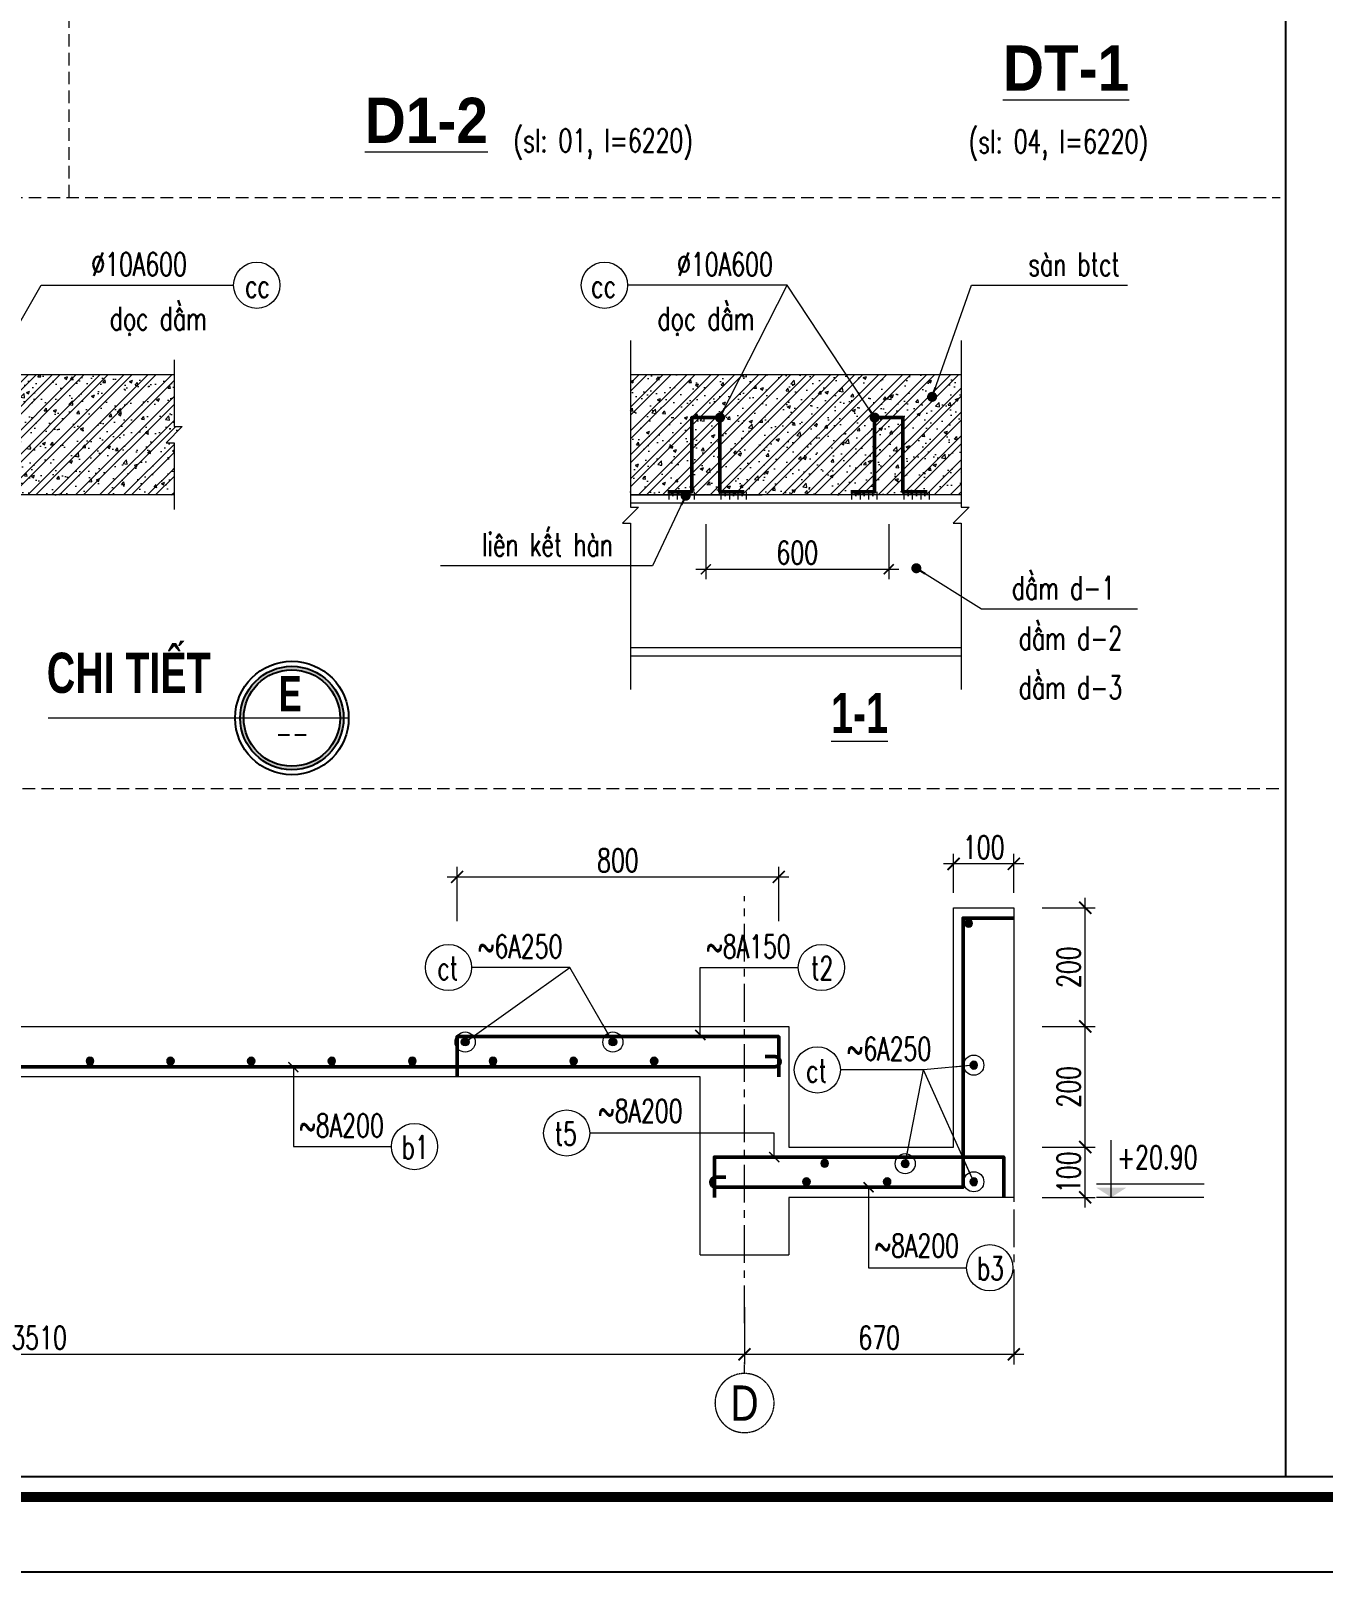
# Model space of a CAD drawing. Header units: millimetres. Extents: x 61738 to 439738, y 60858 to 151243.
# Drawn here: x 295808 to 308668, y 84100 to 99435 of the extents above; entities that cross this region are included whole.
import ezdxf
from ezdxf.enums import TextEntityAlignment as Align

# ---------------------------------------------------------------- set-up
doc = ezdxf.new("R2010")
doc.units = ezdxf.units.MM
doc.linetypes.add('CENTER', pattern=[2, 1.25, -0.25, 0.25, -0.25])
doc.linetypes.add('HIDDEN', pattern=[0.375, 0.25, -0.125])
for name, color, linetype, lineweight in [('1-THEP1', 1, 'Continuous', 50), ('10-TEXT', 4, 'Continuous', 15), ('3-THAY', 7, 'Continuous', 18), ('5-DUT', 2, 'HIDDEN', 15), ('6-TRUC', 8, 'CENTER', 9), ('7-HATCH', 8, 'Continuous', 13), ('8-DIM', 8, 'Continuous', 15), ('9-SO HIEU', 8, 'Continuous', 15), ('TEXT', 7, 'Continuous', 25)]:
    doc.layers.add(name, color=color, linetype=linetype, lineweight=lineweight)
for name, color, linetype in [('DIM', 3, 'Continuous'), ('Khungbo', 32, 'Continuous'), ('KICHTHUOC', 8, 'Continuous'), ('MANH', 8, 'Continuous'), ('TEXT-Ghi chu', 7, 'Continuous')]:
    doc.layers.add(name, color=color, linetype=linetype)
doc.styles.add('A3 - Text 2.3', font='Vnsimli.shx', dxfattribs={"width": 0.7, "height": 230})
doc.styles.add('A3 - Text 3.5', font='VnArialH.TTF', dxfattribs={"width": 0.8, "height": 350})
doc.styles.add('A3 - Text 4.5', font='VnArialH-Bold.TTF', dxfattribs={"width": 0.9, "height": 450})
doc.styles.add('A3-Text 2.3', font='vnsimli.shx', dxfattribs={"width": 0.7, "height": 230, "bigfont": 'vn.shx'})
doc.styles.add('S1', font='vnsimli.shx', dxfattribs={"width": 0.75})
doc.styles.add('T3', font='VnArialH-Bold.TTF', dxfattribs={"width": 0.9})
doc.dimstyles.new('A3-1-100', dxfattribs={"dimtxt": 200, "dimasz": 120, "dimexe": 100, "dimexo": 0, "dimgap": 50, "dimtad": 1, "dimdec": 0, "dimdsep": 49, "dimtxsty": 'A3-Text 2.3', "dimblk": 'ARCHTICK', "dimcen": 10, "dimdle": 100, "dimclrd": 8, "dimclre": 8, "dimclrt": 2, "dimadec": 0, "dimazin": 2, "dimtfac": 1, "dimtdec": 0, "dimtix": 1, "dimtmove": 1, "dimatfit": 3, "dimldrblk": 'DOT', "dimfxl": 1, "dimtolj": 1, "dimtzin": 0, "dimlwd": -1, "dimlwe": -1, "dimarcsym": 0})
doc.dimstyles.new('A3-1-100x10', dxfattribs={"dimtxt": 230, "dimasz": 100, "dimexe": 80, "dimexo": 0, "dimgap": 50, "dimtad": 1, "dimdec": 0, "dimlfac": 0.1, "dimdsep": 49, "dimtxsty": 'A3-Text 2.3', "dimblk": 'ARCHTICK', "dimcen": 10, "dimdle": 80, "dimclrd": 8, "dimclre": 8, "dimclrt": 2, "dimadec": 0, "dimazin": 2, "dimtfac": 1, "dimtdec": 0, "dimtix": 1, "dimtmove": 1, "dimatfit": 3, "dimldrblk": 'DOT', "dimfxl": 1, "dimtolj": 1, "dimtzin": 0, "dimlwd": -1, "dimlwe": -1, "dimarcsym": 0})
doc.dimstyles.new('A3-1-100x2', dxfattribs={"dimtxt": 200, "dimasz": 120, "dimexe": 100, "dimexo": 0, "dimgap": 50, "dimtad": 1, "dimdec": 0, "dimlfac": 0.5, "dimdsep": 49, "dimtxsty": 'A3-Text 2.3', "dimblk": 'ARCHTICK', "dimcen": 10, "dimdle": 100, "dimclrd": 8, "dimclre": 8, "dimclrt": 2, "dimadec": 0, "dimazin": 2, "dimtfac": 1, "dimtdec": 0, "dimtix": 1, "dimtmove": 1, "dimatfit": 3, "dimldrblk": 'DOT', "dimfxl": 1, "dimtolj": 1, "dimtzin": 0, "dimlwd": -1, "dimlwe": -1, "dimarcsym": 0})
doc.dimstyles.new('A3-1-100x4', dxfattribs={"dimtxt": 200, "dimasz": 120, "dimexe": 100, "dimexo": 0, "dimgap": 50, "dimtad": 1, "dimdec": 0, "dimlfac": 0.25, "dimdsep": 49, "dimtxsty": 'A3-Text 2.3', "dimblk": 'ARCHTICK', "dimcen": 10, "dimdle": 100, "dimclrd": 8, "dimclre": 8, "dimclrt": 2, "dimadec": 0, "dimazin": 2, "dimtfac": 1, "dimtdec": 0, "dimtix": 1, "dimtmove": 1, "dimatfit": 3, "dimldrblk": 'DOT', "dimfxl": 1, "dimtolj": 1, "dimtzin": 0, "dimlwd": -1, "dimlwe": -1, "dimarcsym": 0})

# ---------------------------------------------------------------- blocks, each defined once
blk = doc.blocks.new('CDS12')
at = {"layer": 'Defpoints'}
blk.add_lwpolyline([(91835, 363353), (49835, 363353), (49835, 393053), (91835, 393053)], close=True, dxfattribs=at)
at = {"layer": 'Khungbo', "color": 1, "const_width": 100}
blk.add_lwpolyline([(91094, 364100), (50996, 364100), (50996, 392312), (91094, 392312)], close=True, dxfattribs=at)
at = {"layer": 'Khungbo', "color": 1}
for points in [[(90894, 364300), (51196, 364300), (51196, 392112), (90894, 392112)], [(90894, 392112), (90894, 364300), (86394, 364300), (86394, 392112)]]:
    blk.add_lwpolyline(points, close=True, dxfattribs=at)
blk = doc.blocks.new('DK THEP')
at = {"layer": '7-HATCH'}
h = blk.add_hatch(color=1, dxfattribs=at)
edge = h.paths.add_edge_path()
edge.add_arc((0, 0), 36.1, 0, 360)
at = {"layer": '7-HATCH', "color": 0}
blk.add_circle((0, 0), 36.1, dxfattribs=at)
blk = doc.blocks.new('_ArchTick')
at = {"color": 0, "linetype": 'ByBlock', "const_width": 0.15}
blk.add_lwpolyline([(-0.5, -0.5), (0.5, 0.5)], dxfattribs=at)
blk = doc.blocks.new('*D187')
at = {"layer": '8-DIM', "color": 8, "ltscale": 300, "transparency": 16777216}
for p, q in [((302910, 86737), (302910, 86167)), ((305590, 86737), (305590, 86167))]:
    blk.add_line(p, q, dxfattribs=at)
at = {"layer": '8-DIM', "color": 8, "linetype": 'ByBlock', "ltscale": 300, "transparency": 16777216}
blk.add_line((305690, 86267), (302810, 86267), dxfattribs=at)
at = {"layer": 'Defpoints', "color": 0, "ltscale": 300, "transparency": 16777216}
for p in [(302910, 86737), (305590, 86737), (302910, 86267)]:
    blk.add_point(p, dxfattribs=at)
at = {"layer": '8-DIM', "color": 8, "ltscale": 300, "transparency": 16777216, "xscale": 120, "yscale": 120, "zscale": 120, "rotation": 180}
blk.add_blockref('_ArchTick', (302910, 86267), dxfattribs=at)
at = {"layer": '8-DIM', "color": 8, "ltscale": 300, "transparency": 16777216, "xscale": 120, "yscale": 120, "zscale": 120}
blk.add_blockref('_ArchTick', (305590, 86267), dxfattribs=at)
at = {"layer": '8-DIM', "color": 2, "ltscale": 300, "transparency": 16777216, "insert": (304250, 86432), "char_height": 230, "attachment_point": 5, "style": 'A3-Text 2.3'}
blk.add_mtext('\\A1;670', dxfattribs=at)
blk = doc.blocks.new('_Dot')
at = {"color": 0, "linetype": 'ByBlock', "lineweight": -2}
blk.add_line((-0.5, 0), (-1, 0), dxfattribs=at)
at = {"color": 0, "linetype": 'ByBlock', "const_width": 0.5}
blk.add_lwpolyline([(-0.25, 0, 1), (0.25, 0, 1)], format="xyb", close=True, dxfattribs=at)
blk = doc.blocks.new('*D188')
at = {"layer": '8-DIM', "color": 8, "ltscale": 300, "transparency": 16777216}
for p, q in [((288870, 86737), (288870, 86167)), ((302910, 86737), (302910, 86167))]:
    blk.add_line(p, q, dxfattribs=at)
at = {"layer": '8-DIM', "color": 8, "linetype": 'ByBlock', "ltscale": 300, "transparency": 16777216}
blk.add_line((303010, 86267), (288770, 86267), dxfattribs=at)
at = {"layer": 'Defpoints', "color": 0, "ltscale": 300, "transparency": 16777216}
for p in [(288870, 86737), (302910, 86737), (288870, 86267)]:
    blk.add_point(p, dxfattribs=at)
at = {"layer": '8-DIM', "color": 8, "ltscale": 300, "transparency": 16777216, "xscale": 120, "yscale": 120, "zscale": 120, "rotation": 180}
blk.add_blockref('_ArchTick', (288870, 86267), dxfattribs=at)
at = {"layer": '8-DIM', "color": 8, "ltscale": 300, "transparency": 16777216, "xscale": 120, "yscale": 120, "zscale": 120}
blk.add_blockref('_ArchTick', (302910, 86267), dxfattribs=at)
at = {"layer": '8-DIM', "color": 2, "ltscale": 300, "transparency": 16777216, "insert": (295890, 86432), "char_height": 230, "attachment_point": 5, "style": 'A3-Text 2.3'}
blk.add_mtext('\\A1;3510', dxfattribs=at)
blk = doc.blocks.new('*D190')
at = {"layer": '8-DIM', "color": 8, "linetype": 'ByBlock', "ltscale": 300, "transparency": 16777216}
blk.add_line((306300, 88229), (306300, 89629), dxfattribs=at)
at = {"layer": '8-DIM', "color": 8, "ltscale": 300, "transparency": 16777216}
for p, q in [((305870, 89529), (306400, 89529)), ((305870, 88329), (306400, 88329))]:
    blk.add_line(p, q, dxfattribs=at)
at = {"layer": 'Defpoints', "color": 0, "ltscale": 300, "transparency": 16777216}
for p in [(305870, 89529), (306300, 89529), (305870, 88329)]:
    blk.add_point(p, dxfattribs=at)
at = {"layer": '8-DIM', "color": 8, "ltscale": 300, "transparency": 16777216, "xscale": 120, "yscale": 120, "zscale": 120}
for p, rotation in [((306300, 89529), 90), ((306300, 88329), 270)]:
    blk.add_blockref('_ArchTick', p, dxfattribs=dict(at, rotation=rotation))
at = {"layer": '8-DIM', "color": 2, "ltscale": 300, "transparency": 16777216, "insert": (306135, 88929), "char_height": 230, "attachment_point": 5, "rotation": 90, "style": 'A3-Text 2.3'}
blk.add_mtext('\\A1;200', dxfattribs=at)
blk = doc.blocks.new('*D191')
at = {"layer": '8-DIM', "color": 8, "linetype": 'ByBlock', "ltscale": 300, "transparency": 16777216}
blk.add_line((306300, 89429), (306300, 90810), dxfattribs=at)
at = {"layer": '8-DIM', "color": 8, "ltscale": 300, "transparency": 16777216}
for p, q in [((305870, 90710), (306400, 90710)), ((305870, 89529), (306400, 89529))]:
    blk.add_line(p, q, dxfattribs=at)
at = {"layer": 'Defpoints', "color": 0, "ltscale": 300, "transparency": 16777216}
for p in [(305870, 90710), (306300, 90710), (305870, 89529)]:
    blk.add_point(p, dxfattribs=at)
at = {"layer": '8-DIM', "color": 8, "ltscale": 300, "transparency": 16777216, "xscale": 120, "yscale": 120, "zscale": 120}
for p, rotation in [((306300, 90710), 90), ((306300, 89529), 270)]:
    blk.add_blockref('_ArchTick', p, dxfattribs=dict(at, rotation=rotation))
at = {"layer": '8-DIM', "color": 2, "ltscale": 300, "transparency": 16777216, "insert": (306135, 90119), "char_height": 230, "attachment_point": 5, "rotation": 90, "style": 'A3-Text 2.3'}
blk.add_mtext('\\A1;200', dxfattribs=at)
blk = doc.blocks.new('Truc X')
at = {"layer": '6-TRUC', "color": 2}
blk.add_line((0, 0), (0, 150), dxfattribs=at)
blk.add_circle((0, -400), 400, dxfattribs=at)
at = {"layer": '6-TRUC', "color": 2, "style": 'A3 - Text 3.5', "width": 0.8}
blk.add_attdef('1', text='', height=500, dxfattribs=at).set_placement((-13, -400), align=Align.MIDDLE_CENTER)
blk = doc.blocks.new('*D196')
at = {"layer": '8-DIM', "color": 8, "ltscale": 300, "transparency": 16777216}
for p, q in [((304990, 90857), (304990, 91247)), ((305590, 90857), (305590, 91247))]:
    blk.add_line(p, q, dxfattribs=at)
at = {"layer": '8-DIM', "color": 8, "linetype": 'ByBlock', "ltscale": 300, "transparency": 16777216}
blk.add_line((305690, 91147), (304890, 91147), dxfattribs=at)
at = {"layer": 'Defpoints', "color": 0, "ltscale": 300, "transparency": 16777216}
for p in [(304990, 91147), (304990, 90857), (305590, 90857)]:
    blk.add_point(p, dxfattribs=at)
at = {"layer": '8-DIM', "color": 8, "ltscale": 300, "transparency": 16777216, "xscale": 120, "yscale": 120, "zscale": 120, "rotation": 180}
blk.add_blockref('_ArchTick', (304990, 91147), dxfattribs=at)
at = {"layer": '8-DIM', "color": 8, "ltscale": 300, "transparency": 16777216, "xscale": 120, "yscale": 120, "zscale": 120}
blk.add_blockref('_ArchTick', (305590, 91147), dxfattribs=at)
at = {"layer": '8-DIM', "color": 2, "ltscale": 300, "transparency": 16777216, "insert": (305290, 91312), "char_height": 230, "attachment_point": 5, "style": 'A3-Text 2.3'}
blk.add_mtext('\\A1;100', dxfattribs=at)
blk = doc.blocks.new('*D264')
at = {"layer": '8-DIM', "color": 8, "ltscale": 300, "transparency": 16777216}
for p, q in [((300050, 90578), (300050, 91117)), ((303250, 90578), (303250, 91117))]:
    blk.add_line(p, q, dxfattribs=at)
at = {"layer": '8-DIM', "color": 8, "linetype": 'ByBlock', "ltscale": 300, "transparency": 16777216}
blk.add_line((299950, 91017), (303350, 91017), dxfattribs=at)
at = {"layer": 'Defpoints', "color": 0, "ltscale": 300, "transparency": 16777216}
for p in [(303250, 91017), (300050, 90578), (303250, 90578)]:
    blk.add_point(p, dxfattribs=at)
at = {"layer": '8-DIM', "color": 8, "ltscale": 300, "transparency": 16777216, "xscale": 120, "yscale": 120, "zscale": 120, "rotation": 180}
blk.add_blockref('_ArchTick', (300050, 91017), dxfattribs=at)
at = {"layer": '8-DIM', "color": 8, "ltscale": 300, "transparency": 16777216, "xscale": 120, "yscale": 120, "zscale": 120}
blk.add_blockref('_ArchTick', (303250, 91017), dxfattribs=at)
at = {"layer": '8-DIM', "color": 2, "ltscale": 300, "transparency": 16777216, "insert": (301650, 91182), "char_height": 230, "attachment_point": 5, "style": 'A3-Text 2.3'}
blk.add_mtext('\\A1;800', dxfattribs=at)
blk = doc.blocks.new('*D277')
at = {"layer": '8-DIM', "color": 8, "ltscale": 500, "transparency": 16777216}
for p, q in [((302525, 94528), (302525, 93978)), ((304345, 94528), (304345, 93978))]:
    blk.add_line(p, q, dxfattribs=at)
at = {"layer": '8-DIM', "color": 8, "linetype": 'ByBlock', "ltscale": 500, "transparency": 16777216}
blk.add_line((302425, 94078), (304445, 94078), dxfattribs=at)
at = {"layer": 'Defpoints', "color": 0, "ltscale": 500, "transparency": 16777216}
for p in [(302525, 94528), (304345, 94528), (304345, 94078)]:
    blk.add_point(p, dxfattribs=at)
at = {"layer": '8-DIM', "color": 8, "ltscale": 500, "transparency": 16777216, "xscale": 100, "yscale": 100, "zscale": 100, "rotation": 180}
blk.add_blockref('_ArchTick', (302525, 94078), dxfattribs=at)
at = {"layer": '8-DIM', "color": 8, "ltscale": 500, "transparency": 16777216, "xscale": 100, "yscale": 100, "zscale": 100}
blk.add_blockref('_ArchTick', (304345, 94078), dxfattribs=at)
at = {"layer": '8-DIM', "color": 2, "ltscale": 500, "transparency": 16777216, "insert": (303435, 94243), "char_height": 230, "attachment_point": 5, "style": 'A3-Text 2.3'}
blk.add_mtext('\\A1;600', dxfattribs=at)
blk = doc.blocks.new('*D828')
at = {"layer": '8-DIM', "color": 8, "ltscale": 400, "transparency": 16777216}
for p, q in [((305870, 88329), (306400, 88329)), ((305870, 87829), (306400, 87829))]:
    blk.add_line(p, q, dxfattribs=at)
at = {"layer": '8-DIM', "color": 8, "linetype": 'ByBlock', "ltscale": 400, "transparency": 16777216}
blk.add_line((306300, 87729), (306300, 88429), dxfattribs=at)
at = {"layer": 'Defpoints', "color": 0, "ltscale": 400, "transparency": 16777216}
for p in [(305870, 88329), (306300, 88329), (305870, 87829)]:
    blk.add_point(p, dxfattribs=at)
at = {"layer": '8-DIM', "color": 8, "ltscale": 400, "transparency": 16777216, "xscale": 120, "yscale": 120, "zscale": 120}
for p, rotation in [((306300, 88329), 90), ((306300, 87829), 270)]:
    blk.add_blockref('_ArchTick', p, dxfattribs=dict(at, rotation=rotation))
at = {"layer": '8-DIM', "color": 2, "ltscale": 400, "transparency": 16777216, "insert": (306135, 88079), "char_height": 230, "attachment_point": 5, "rotation": 90, "style": 'A3-Text 2.3'}
blk.add_mtext('\\A1;100', dxfattribs=at)
blk = doc.blocks.new('*U257')
at = {"layer": '10-TEXT'}
for p, q in [((17615, 449767), (17615, 450310)), ((16730, 449893), (17756, 449893)), ((16734, 449766), (17757, 449766))]:
    blk.add_line(p, q, dxfattribs=at)
at = {"layer": '10-TEXT', "color": 1}
blk.add_solid([(17756, 449858), (17615, 449767), (17473, 449858)], dxfattribs=at)

msp = doc.modelspace()

# ---------------------------------------------------------------- hatches: boundary and pattern name
at = {"layer": '7-HATCH', "ltscale": 500}
h = msp.add_hatch(dxfattribs=at)
h.set_pattern_fill('BT', color=256, scale=45, pattern_type=2)
h.set_pattern_definition([(45, (-41754.35, 41277.57), (-119.32427, 119.32427), []), (45, (-41674.8, 41277.57), (-119.32427, 119.32427), []), (50, (-41754.35, 41277.57), (322.76708, -28.23846), [33.75, -371.25]), (355, (-41754.35, 41277.57), (-62.4381, 338.48646), [27, -297]), (100.4514, (-41727.46, 41275.22), (260.32922, 310.2478), [28.6831, -315.51395]), (46.1842, (-41754.35, 41367.57), (480.25847, -74.48356), [50.625, -556.875]), (96.6356, (-41714.33, 41361.36), (420.5982, 438.35304), [43.0246, -473.27085]), (351.1842, (-41754.35, 41367.57), (420.5979, 438.3534), [40.5, -445.5]), (21, (-41709.35, 41345.07), (268.60817, -181.1785), [33.75, -371.25]), (326, (-41709.35, 41345.07), (109.4919, 326.31752), [27, -297]), (71.4514, (-41686.97, 41329.97), (378.10018, 145.13872), [28.6831, -315.51395]), (37.5, (-41754.35, 41277.57), (5.471935, 149.802234), [0, -293.4, 0, -301.5, 0, -298.125]), (7.5, (-41754.35, 41277.57), (118.38129, 177.48527), [0, -171.9, 0, -286.65, 0, -113.625]), (327.5, (-41854.7, 41277.57), (240.220096, -10.149692), [0, -112.5, 0, -351, 0, -465.75]), (317.5, (-41899.7, 41277.57), (262.43378, 45.04724), [0, -146.25, 0, -233.1, 0, -330.75])])
h.paths.add_polyline_path([(293354.3, 96016.7), (293354.3, 95496.7), (293434.3, 95496.7), (293274.3, 95336.7), (293354.3, 95336.7), (293354.3, 94816.7), (297234.3, 94816.7), (297234.3, 95336.7), (297154.3, 95336.7), (297314.3, 95496.7), (297234.3, 95496.7), (297234.3, 96016.7)])
h = msp.add_hatch(dxfattribs=at)
h.set_pattern_fill('BT', color=256, scale=45, pattern_type=2)
h.set_pattern_definition([(45, (-39734.35, 41277.57), (-119.32427, 119.32427), []), (45, (-39654.8, 41277.57), (-119.32427, 119.32427), []), (50, (-39734.35, 41277.57), (322.76708, -28.23846), [33.75, -371.25]), (355, (-39734.35, 41277.57), (-62.4381, 338.48646), [27, -297]), (100.4514, (-39707.46, 41275.22), (260.32922, 310.2478), [28.6831, -315.51395]), (46.1842, (-39734.35, 41367.57), (480.25847, -74.48356), [50.625, -556.875]), (96.6356, (-39694.33, 41361.36), (420.5982, 438.35304), [43.0246, -473.27085]), (351.1842, (-39734.35, 41367.57), (420.5979, 438.3534), [40.5, -445.5]), (21, (-39689.35, 41345.07), (268.60817, -181.1785), [33.75, -371.25]), (326, (-39689.35, 41345.07), (109.4919, 326.31752), [27, -297]), (71.4514, (-39666.97, 41329.97), (378.10018, 145.13872), [28.6831, -315.51395]), (37.5, (-39734.35, 41277.57), (5.471935, 149.802234), [0, -293.4, 0, -301.5, 0, -298.125]), (7.5, (-39734.35, 41277.57), (118.38129, 177.48527), [0, -171.9, 0, -286.65, 0, -113.625]), (327.5, (-39834.7, 41277.57), (240.220096, -10.149692), [0, -112.5, 0, -351, 0, -465.75]), (317.5, (-39879.7, 41277.57), (262.43378, 45.04724), [0, -146.25, 0, -233.1, 0, -330.75])])
h.paths.add_polyline_path([(301774.3, 96016.7), (301774.3, 94816.7), (305065.6, 94816.7), (305065.6, 96016.7)])
at = {"layer": '7-HATCH'}
h = msp.add_hatch(color=256, dxfattribs=at)
edge = h.paths.add_edge_path(flags=17)
edge.add_arc((298405.9, 92597.6), 479.5, 0, 360)
edge = h.paths.add_edge_path()
edge.add_arc((298405.9, 92597.6), 514.7, 0, 360)

# ---------------------------------------------------------------- linework, layer by layer
at = {"layer": '1-THEP1', "ltscale": 300}
for points in [[(302146.5, 94846.7), (302384.8, 94846.7), (302384.8, 95586.7), (302665.6, 95586.7), (302665.6, 94846.7), (302905.6, 94846.7)], [(303966.5, 94846.7), (304204.8, 94846.7), (304204.8, 95586.7), (304485.6, 95586.7), (304485.6, 94846.7), (304725.6, 94846.7)], [(303250, 89029.1), (303250, 89429.1), (300050, 89429.1), (300050, 89029.1)], [(305490, 87829.1), (305490, 88229.1), (302610, 88229.1), (302610, 87829.1)]]:
    msp.add_lwpolyline(points, dxfattribs=at)
for points in [[(305590, 90606.7), (305085, 90606.7), (305085, 87929.1), (302624, 87929.1, -1), (302624, 88029.1), (302724, 88029.1)], [(274210, 89129.1), (303214, 89129.1, 1), (303214, 89229.1), (303114, 89229.1)]]:
    msp.add_lwpolyline(points, format="xyb", dxfattribs=at)
at = {"layer": '3-THAY', "ltscale": 500}
for p, q in [((293354.3, 96016.7), (297234.3, 96016.7)), ((301774.3, 96016.7), (305065.6, 96016.7)), ((297234.3, 94816.7), (293354.3, 94816.7)), ((305065.6, 94816.7), (301774.3, 94816.7)), ((305065.6, 94736.7), (301774.3, 94736.7)), ((305065.6, 93296.7), (301774.3, 93296.7))]:
    msp.add_line(p, q, dxfattribs=at)
at = {"layer": '3-THAY', "ltscale": 300}
for p, q in [((304990, 88329.1), (304990, 90709.8)), ((304990, 90709.8), (305590, 90709.8)), ((304990, 88329.1), (304990, 90709.8)), ((304990, 90709.8), (305590, 90709.8)), ((305590, 90709.8), (305590, 87829.1)), ((305590, 90709.8), (305590, 87829.1)), ((274210, 89529.1), (303350, 89529.1)), ((274210, 89529.1), (303350, 89529.1)), ((303350, 89529.1), (303350, 88329.1)), ((303350, 89529.1), (303350, 88329.1)), ((302470, 89029.1), (289310, 89029.1)), ((302470, 89029.1), (289310, 89029.1)), ((302470, 87257.6), (302470, 89029.1)), ((302470, 87829.1), (302470, 89029.1)), ((303350, 88329.1), (304990, 88329.1)), ((303350, 88329.1), (304990, 88329.1)), ((305590, 87829.1), (303350, 87829.1)), ((305590, 87829.1), (303350, 87829.1)), ((303350, 87829.1), (303350, 87257.6)), ((302470, 87257.6), (303350, 87257.6))]:
    msp.add_line(p, q, dxfattribs=at)
at = {"layer": '5-DUT', "ltscale": 500}
for points in [[(296189.2, 97777.6), (296189.2, 105187.6)], [(273099.2, 97777.6), (308238.5, 97777.6)], [(291600, 97777.6), (291600, 91897.6), (308297.7, 91897.6)]]:
    msp.add_lwpolyline(points, dxfattribs=at)
at = {"layer": '6-TRUC', "ltscale": 300}
for points in [[(302910, 86576.7), (302910, 90826.7)], [(305590, 90709.8), (305590, 86416.7)]]:
    msp.add_lwpolyline(points, dxfattribs=at)
at = {"layer": '7-HATCH', "ltscale": 500}
for points in [[(301774.3, 96352.7), (301774.3, 94696.7), (301854.3, 94696.7), (301694.3, 94536.7), (301774.3, 94536.7), (301774.3, 92880.7)], [(305065.6, 96352.7), (305065.6, 94696.7), (305145.6, 94696.7), (304985.6, 94536.7), (305065.6, 94536.7), (305065.6, 92880.7)], [(297234.3, 96160.7), (297234.3, 95496.7), (297314.3, 95496.7), (297154.3, 95336.7), (297234.3, 95336.7), (297234.3, 94672.7)]]:
    msp.add_lwpolyline(points, dxfattribs=at)
at = {"layer": '9-SO HIEU', "ltscale": 500}
for p, q in [((301774.3, 94816.7), (303085.6, 94816.7)), ((301774.3, 93216.7), (305065.6, 93216.7))]:
    msp.add_line(p, q, dxfattribs=at)
at = {"layer": '9-SO HIEU', "ltscale": 300}
for points in [[(302155.6, 94846.7), (302155.6, 94770.7)], [(302155.6, 94846.7), (302155.6, 94770.7)], [(302197.6, 94846.7), (302197.6, 94804.7)], [(302197.6, 94804.7), (302197.6, 94846.7)], [(302239.6, 94846.7), (302239.6, 94770.7)], [(302281.6, 94846.7), (302281.6, 94804.7)], [(302281.6, 94804.7), (302281.6, 94846.7)], [(302323.6, 94846.7), (302323.6, 94770.7)], [(302365.6, 94846.7), (302365.6, 94804.7)], [(302365.6, 94804.7), (302365.6, 94846.7)], [(302407.6, 94846.7), (302407.6, 94770.7)], [(302407.6, 94846.7), (302407.6, 94770.7)], [(302674.8, 94846.7), (302674.8, 94770.7)], [(302674.8, 94846.7), (302674.8, 94770.7)], [(302716.8, 94846.7), (302716.8, 94804.7)], [(302716.8, 94804.7), (302716.8, 94846.7)], [(302758.8, 94846.7), (302758.8, 94770.7)], [(302800.8, 94846.7), (302800.8, 94804.7)], [(302800.8, 94804.7), (302800.8, 94846.7)], [(302842.8, 94846.7), (302842.8, 94770.7)], [(302884.8, 94846.7), (302884.8, 94804.7)], [(302884.8, 94804.7), (302884.8, 94846.7)], [(302926.8, 94846.7), (302926.8, 94770.7)], [(302926.8, 94846.7), (302926.8, 94770.7)], [(303975.6, 94846.7), (303975.6, 94770.7)], [(303975.6, 94846.7), (303975.6, 94770.7)], [(304017.6, 94846.7), (304017.6, 94804.7)], [(304017.6, 94804.7), (304017.6, 94846.7)], [(304059.6, 94846.7), (304059.6, 94770.7)], [(304101.6, 94846.7), (304101.6, 94804.7)], [(304101.6, 94804.7), (304101.6, 94846.7)], [(304143.6, 94846.7), (304143.6, 94770.7)], [(304185.6, 94846.7), (304185.6, 94804.7)], [(304185.6, 94804.7), (304185.6, 94846.7)], [(304227.6, 94846.7), (304227.6, 94770.7)], [(304227.6, 94846.7), (304227.6, 94770.7)], [(304494.8, 94846.7), (304494.8, 94770.7)], [(304494.8, 94846.7), (304494.8, 94770.7)], [(304536.8, 94846.7), (304536.8, 94804.7)], [(304536.8, 94804.7), (304536.8, 94846.7)], [(304578.8, 94846.7), (304578.8, 94770.7)], [(304620.8, 94846.7), (304620.8, 94804.7)], [(304620.8, 94804.7), (304620.8, 94846.7)], [(304662.8, 94846.7), (304662.8, 94770.7)], [(304704.8, 94846.7), (304704.8, 94804.7)], [(304704.8, 94804.7), (304704.8, 94846.7)], [(304746.8, 94846.7), (304746.8, 94770.7)], [(304746.8, 94846.7), (304746.8, 94770.7)]]:
    msp.add_lwpolyline(points, dxfattribs=at)
at = {"layer": '9-SO HIEU'}
for centre in [(298055.6, 96902.9), (301515.6, 96902.9), (299964.4, 90115.4), (303675.2, 90115.4), (303634.4, 89096.7), (301139.9, 88469.1), (299626.1, 88334.1), (305350.1, 87129.1)]:
    msp.add_circle(centre, 230, dxfattribs=at)
at = {"layer": 'DIM'}
for radius in [514.7, 479.5]:
    msp.add_circle((298405.9, 92597.6), radius, dxfattribs=at)
at = {"layer": 'MANH'}
msp.add_circle((298405.9, 92597.6), 564.6, dxfattribs=at)

# ---------------------------------------------------------------- block references
at = {"layer": 'KICHTHUOC'}
msp.add_blockref('CDS12', (221903.3, -279252.9), dxfattribs=at)
at = {"layer": 'KICHTHUOC', "xscale": -1.045454545455868, "yscale": 1.045454545455868, "zscale": 1.045454545455868}
msp.add_blockref('*U257', (324975.2, -382381.7), dxfattribs=at)
at = {"layer": 'KICHTHUOC'}
ref = msp.add_blockref('Truc X', (302910, 86076.4), dxfattribs=dict(at, xscale=-0.7349999999496504, yscale=0.7349999999496504, zscale=0.7349999999496504))
ref.add_attrib('1', 'd', dxfattribs={"layer": 'TEXT', "color": 2, "height": 350, "style": 'A3 - Text 3.5', "width": 0.8}).set_placement((302909.4, 85782.4), align=Align.MIDDLE_CENTER)
at = {"layer": 'TEXT-Ghi chu', "yscale": 1.067489280016162, "zscale": 1.067489280016162}
for p, xscale in [((305140, 90556.7), -1.067489280016162), ((300130, 89374.1), 1.067489280016162), ((301600, 89374.1), 1.067489280016162), ((296396.2, 89184.1), -1.067489280016162), ((297198.3, 89184.1), -1.067489280016162), ((298000.4, 89184.1), -1.067489280016162), ((298802.5, 89184.1), -1.067489280016162), ((299604.6, 89184.1), -1.067489280016162), ((300406.7, 89184.1), -1.067489280016162), ((301208.7, 89184.1), -1.067489280016162), ((302010.8, 89184.1), -1.067489280016162), ((305190.8, 89144.1), -1.067489280016162), ((303706.7, 88166.7), -1.067489280016162), ((304508.7, 88164.1), -1.067489280016162), ((303526.7, 87984.1), -1.067489280016162), ((304328.7, 87984.1), -1.067489280016162), ((305190.8, 87984.1), -1.067489280016162)]:
    msp.add_blockref('DK THEP', p, dxfattribs=dict(at, xscale=xscale))

# ---------------------------------------------------------------- texts
at = {"layer": '10-TEXT'}
for s, height, style, width, p in [('%%Udt-1', 450, 'A3 - Text 4.5', 0.9, (306109.2, 98839.1)), ('%%Ud1-2', 450, 'A3 - Text 4.5', 0.9, (299743.8, 98319.1)), ('cc', 230, 'S1', 0.7, (298063.3, 96781.6)), ('cc', 230, 'S1', 0.7, (301507.9, 96781.6)), ('e', 350, 'T3', 0.7, (298387.6, 92665.2)), ('--', 212.67, 'S1', 0.7, (298408.1, 92338.4)), ('ct', 230, 'S1', 0.7, (299956.7, 89994.1)), ('t2', 230, 'S1', 0.7, (303682.9, 89994.1)), ('ct', 230, 'S1', 0.7, (303626.7, 88975.4)), ('t5', 230, 'S1', 0.7, (301132.2, 88347.8)), ('b1', 230, 'S1', 0.7, (299633.8, 88212.8)), ('b3', 230, 'S1', 0.7, (305357.8, 87007.8))]:
    msp.add_text(s, height=height, dxfattribs=dict(at, style=style, width=width)).set_placement(p, align=Align.CENTER)
at = {"layer": '10-TEXT', "width": 0.7}
for s, style, p in [('(sl: 01, l=6220)', 'S1', (300610.8, 98228.6)), ('(sl: 04, l=6220)', 'S1', (305139.2, 98219.1)), ('+20.90', 'A3 - Text 2.3', (306617.2, 88111.8))]:
    msp.add_text(s, height=230, dxfattribs=dict(at, style=style)).set_placement(p)
for s, height, style, p in [('`10A600', 230, 'S1', (297361.3, 96997.6)), ('`10A600', 230, 'S1', (303191.4, 96997.6)), ('sµn btct', 230, 'S1', (306644.2, 96997.6)), ('däc dÇm  ', 230, 'S1', (297781.3, 96457.6)), ('däc dÇm  ', 230, 'S1', (303231.4, 96457.6)), ('liªn kÕt hµn', 230, 'S1', (301600.6, 94207.6)), ('dÇm d-1', 230, 'S1', (306598.7, 93777.6)), ('dÇm d-2', 230, 'S1', (306667.7, 93277.6)), ('chi tiÕt', 400, 'T3', (297596.8, 92847.6)), ('dÇm d-3', 230, 'S1', (306667.7, 92787.6)), ('%%U1-1', 400, 'T3', (304336.8, 92447.6)), ('~6A250', 230, 'S1', (301098, 90210.1)), ('~8A150', 230, 'S1', (303369.6, 90210.1)), ('~6A250', 230, 'S1', (304768, 89191.3)), ('~8A200', 230, 'S1', (302293.5, 88573.7)), ('~8A200', 230, 'S1', (299320.4, 88428.7)), ('~8A200', 230, 'S1', (305044.5, 87233.7))]:
    msp.add_text(s, height=height, dxfattribs=dict(at, style=style)).set_placement(p, align=Align.RIGHT)

# ---------------------------------------------------------------- dimensions: what is measured, and where the dimension line sits
at = {"layer": '8-DIM', "ltscale": 500}
dim = msp.add_linear_dim(base=(304345.2, 94077.6), p1=(302525.2, 94527.6), p2=(304345.2, 94527.6), text='600', dimstyle='A3-1-100x2', override={"dimasz": 100}, dxfattribs=at)
dim.commit()
dim.dimension.update_dxf_attribs({"geometry": '*D277', "text_midpoint": (303435.2, 94242.6)})
at = {"layer": '8-DIM', "ltscale": 300}
dim = msp.add_linear_dim(base=(304990, 91146.7), p1=(305590, 90856.7), p2=(304990, 90856.7), text='100', dimstyle='A3-1-100x4', dxfattribs=at)
dim.commit()
dim.dimension.update_dxf_attribs({"geometry": '*D196', "text_midpoint": (305290, 91311.7)})
for base, p1, p2, picture, middle in [((303250, 91016.7), (300050, 90577.6), (303250, 90577.6), '*D264', (301650, 91181.7)), ((288870, 86266.7), (302910, 86736.7), (288870, 86736.7), '*D188', (295890, 86431.7)), ((302910, 86266.7), (305590, 86736.7), (302910, 86736.7), '*D187', (304250, 86431.7))]:
    dim = msp.add_linear_dim(base=base, p1=p1, p2=p2, dimstyle='A3-1-100x4', dxfattribs=at)
    dim.commit()
    dim.dimension.update_dxf_attribs({"geometry": picture, "text_midpoint": middle})
for base, p1, p2, picture, middle in [((306300, 90709.8), (305870, 89529.1), (305870, 90709.8), '*D191', (306135, 90119.4)), ((306300, 89529.1), (305870, 88329.1), (305870, 89529.1), '*D190', (306135, 88929.1))]:
    dim = msp.add_linear_dim(base=base, p1=p1, p2=p2, angle=90, text='200', dimstyle='A3-1-100x4', dxfattribs=at)
    dim.commit()
    dim.dimension.update_dxf_attribs({"geometry": picture, "text_midpoint": middle})
at = {"layer": '8-DIM', "ltscale": 400}
dim = msp.add_linear_dim(base=(306300, 88329.1), p1=(305870, 87829.1), p2=(305870, 88329.1), angle=90, text='100', dimstyle='A3-1-100x4', dxfattribs=at)
dim.commit()
dim.dimension.update_dxf_attribs({"geometry": '*D828', "text_midpoint": (306135, 88079.1)})

# ---------------------------------------------------------------- leaders
at = {"layer": '9-SO HIEU', "ltscale": 500}
for points in [[(295155.6, 95586.7), (295909.6, 96902.9), (297825.6, 96902.9)], [(304204.8, 95586.7), (303335.6, 96902.9), (301745.6, 96902.9)], [(302665.6, 95586.7), (303335.6, 96902.9)], [(304776.4, 95793.2), (305168.1, 96902.9), (306719.8, 96902.9)], [(302323.6, 94808.7), (301995.6, 94112.9), (299885.6, 94112.9)], [(304619.6, 94087.9), (305268.3, 93682.9), (306820, 93682.9)]]:
    msp.add_leader(points, dimstyle='A3-1-100x2', override={"dimasz": 100, "dimtad": 0}, dxfattribs=at)
at = {"layer": '9-SO HIEU', "ltscale": 300}
for points, dimstyle, override in [([(298970.5, 92597.6), (295980.8, 92597.6)], 'A3-1-100x10', {"dimasz": 100, "dimtad": 0, "dimldrblk": 'None'}), ([(300130, 89374.1), (301170, 90115.4)], 'A3-1-100', {"dimasz": 200, "dimtad": 0, "dimldrblk": 'Origin'}), ([(301600, 89374.1), (301170, 90115.4), (300194.4, 90115.4)], 'A3-1-100', {"dimasz": 200, "dimtad": 0, "dimldrblk": 'Origin'}), ([(302469.6, 89444.1), (302469.6, 90115.4), (303445.2, 90115.4)], 'A3-1-100', {"dimasz": 100, "dimgap": 50, "dimtad": 0, "dimldrblk": 'ArchTick'}), ([(298420.5, 89124.1), (298420.5, 88334.1), (299396.1, 88334.1)], 'A3-1-100', {"dimasz": 100, "dimgap": 50, "dimtad": 0, "dimldrblk": 'ArchTick'}), ([(305190.8, 89144.1), (304690, 89096.7), (303864.4, 89096.7)], 'A3-1-100', {"dimasz": 200, "dimtad": 0, "dimldrblk": 'Origin'}), ([(304508.7, 88164.1), (304690, 89096.7)], 'A3-1-100', {"dimasz": 200, "dimtad": 0, "dimldrblk": 'Origin'}), ([(305190.8, 87984.1), (304690, 89096.7)], 'A3-1-100', {"dimasz": 200, "dimtad": 0, "dimldrblk": 'Origin'}), ([(303205.5, 88229.1), (303205.5, 88469.1), (301369.9, 88469.1)], 'A3-1-100', {"dimasz": 100, "dimgap": 50, "dimtad": 0, "dimldrblk": 'ArchTick'}), ([(304144.5, 87929.1), (304144.5, 87129.1), (305120.1, 87129.1)], 'A3-1-100', {"dimasz": 100, "dimgap": 50, "dimtad": 0, "dimldrblk": 'ArchTick'})]:
    msp.add_leader(points, dimstyle=dimstyle, override=override, dxfattribs=at)

doc.saveas('drawing.dxf')
